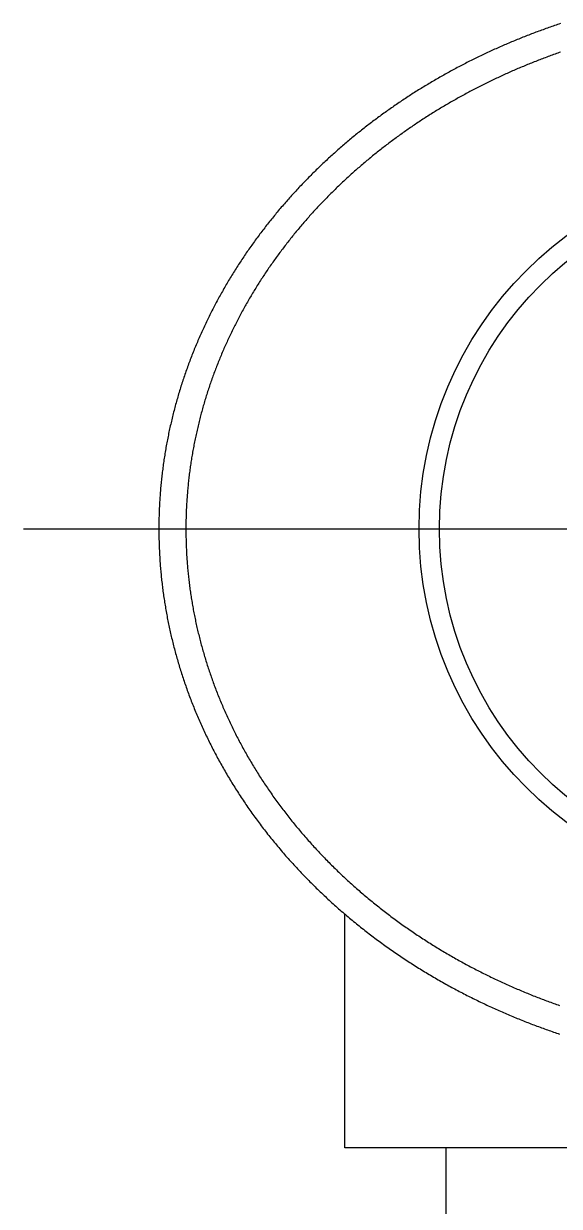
# Model space of a CAD drawing. Extents: x -10.3 to 66.3, y -16.9 to 63.8.
# Drawn here: x 43.77 to 51.69, y 43.64 to 61.12 of the extents above; entities that cross this region are included whole.
import ezdxf

# ---------------------------------------------------------------- set-up
doc = ezdxf.new("R2010")
doc.units = 0
doc.linetypes.add('CENTER', pattern=[50.8, 31.75, -6.35, 6.35, -6.35])
doc.layers.get('0').update_dxf_attribs({"linetype": 'CONTINUOUS'})
doc.layers.add('CENTER', color=1, linetype='CENTER')

msp = doc.modelspace()

# ---------------------------------------------------------------- linework, layer by layer
at = {"color": 7, "linetype": 'CONTINUOUS'}
for p, q in [((48.5174, 44.5), (48.5174, 47.9581)), ((61.5174, 44.5), (48.5174, 44.5)), ((50.0174, 0.3), (50.0174, 44.5))]:
    msp.add_line(p, q, dxfattribs=at)
at = {"color": 7}
for points in [[(51.7081, 61.1205, 0), (51.6866, 61.1133, 0), (51.6651, 61.1061, 0), (51.6436, 61.0989, 0), (51.6221, 61.0916, 0), (51.6006, 61.0842, 0), (51.5792, 61.0768, 0), (51.5577, 61.0694, 0), (51.5363, 61.0619, 0), (51.5149, 61.0543, 0), (51.4935, 61.0467, 0), (51.4721, 61.0391, 0), (51.4508, 61.0314, 0), (51.4294, 61.0236, 0), (51.4081, 61.0159, 0), (51.3868, 61.008, 0), (51.3655, 61.0001, 0), (51.3442, 60.9922, 0), (51.3229, 60.9842, 0), (51.3017, 60.9762, 0), (51.2805, 60.9681, 0), (51.2593, 60.96, 0), (51.2381, 60.9518, 0), (51.2169, 60.9436, 0), (51.1957, 60.9353, 0), (51.1746, 60.927, 0), (51.1535, 60.9186, 0), (51.1323, 60.9102, 0), (51.1113, 60.9017, 0), (51.0902, 60.8932, 0), (51.0691, 60.8846, 0), (51.0481, 60.876, 0), (51.0271, 60.8673, 0), (51.0061, 60.8586, 0), (50.9851, 60.8499, 0), (50.9641, 60.8411, 0), (50.9432, 60.8322, 0), (50.9223, 60.8233, 0), (50.9013, 60.8143, 0), (50.8805, 60.8053, 0), (50.8596, 60.7963, 0), (50.8387, 60.7872, 0), (50.8179, 60.778, 0), (50.7971, 60.7688, 0), (50.7763, 60.7596, 0), (50.7555, 60.7503, 0), (50.7348, 60.7409, 0), (50.7141, 60.7315, 0), (50.6933, 60.7221, 0), (50.6727, 60.7126, 0), (50.652, 60.7031, 0), (50.6313, 60.6935, 0), (50.6107, 60.6838, 0), (50.5901, 60.6742, 0), (50.5695, 60.6644, 0), (50.5489, 60.6546, 0), (50.5284, 60.6448, 0), (50.5079, 60.6349, 0), (50.4874, 60.625, 0), (50.4669, 60.615, 0), (50.4464, 60.605, 0), (50.426, 60.5949, 0), (50.4056, 60.5848, 0), (50.3852, 60.5746, 0), (50.3648, 60.5644, 0), (50.3445, 60.5541, 0), (50.3241, 60.5438, 0), (50.3038, 60.5334, 0), (50.2836, 60.523, 0), (50.2633, 60.5125, 0), (50.2431, 60.502, 0), (50.2228, 60.4914, 0), (50.2027, 60.4808, 0), (50.1825, 60.4702, 0), (50.1623, 60.4595, 0), (50.1422, 60.4487, 0), (50.1221, 60.4379, 0), (50.102, 60.427, 0), (50.082, 60.4161, 0), (50.062, 60.4052, 0), (50.042, 60.3941, 0), (50.022, 60.3831, 0), (50.002, 60.372, 0), (49.9821, 60.3608, 0), (49.9622, 60.3496, 0), (49.9423, 60.3384, 0), (49.9225, 60.3271, 0), (49.9026, 60.3157, 0), (49.8828, 60.3043, 0), (49.8631, 60.2929, 0), (49.8433, 60.2814, 0), (49.8236, 60.2698, 0), (49.8039, 60.2583, 0), (49.7842, 60.2466, 0), (49.7646, 60.2349, 0), (49.745, 60.2232, 0), (49.7254, 60.2114, 0), (49.7058, 60.1996, 0), (49.6863, 60.1877, 0), (49.6668, 60.1758, 0), (49.6473, 60.1638, 0), (49.6279, 60.1517, 0), (49.6084, 60.1397, 0), (49.589, 60.1276, 0), (49.5697, 60.1154, 0), (49.5503, 60.1032, 0), (49.531, 60.0909, 0), (49.5118, 60.0786, 0), (49.4925, 60.0662, 0), (49.4733, 60.0538, 0), (49.4541, 60.0413, 0), (49.435, 60.0288, 0), (49.4158, 60.0163, 0), (49.3967, 60.0037, 0), (49.3777, 59.991, 0), (49.3586, 59.9783, 0), (49.3396, 59.9656, 0), (49.3207, 59.9528, 0), (49.3017, 59.94, 0), (49.2828, 59.9271, 0), (49.2639, 59.9141, 0), (49.2451, 59.9011, 0), (49.2263, 59.8881, 0), (49.2075, 59.875, 0), (49.1887, 59.8619, 0), (49.17, 59.8487, 0), (49.1513, 59.8355, 0), (49.1327, 59.8223, 0), (49.1141, 59.8089, 0), (49.0955, 59.7956, 0), (49.0769, 59.7822, 0), (49.0584, 59.7687, 0), (49.0399, 59.7552, 0), (49.0215, 59.7417, 0), (49.003, 59.7281, 0), (48.9847, 59.7144, 0), (48.9663, 59.7007, 0), (48.948, 59.687, 0), (48.9297, 59.6732, 0), (48.9115, 59.6594, 0), (48.8933, 59.6455, 0), (48.8751, 59.6316, 0), (48.8569, 59.6176, 0), (48.8388, 59.6036, 0), (48.8208, 59.5896, 0), (48.8027, 59.5754, 0), (48.7847, 59.5613, 0), (48.7668, 59.5471, 0), (48.7488, 59.5328, 0), (48.731, 59.5185, 0), (48.7131, 59.5042, 0), (48.6953, 59.4898, 0), (48.6775, 59.4754, 0), (48.6598, 59.4609, 0), (48.6421, 59.4464, 0), (48.6244, 59.4318, 0), (48.6068, 59.4172, 0), (48.5892, 59.4025, 0), (48.5716, 59.3878, 0), (48.5541, 59.3731, 0), (48.5366, 59.3583, 0), (48.5192, 59.3434, 0), (48.5018, 59.3285, 0), (48.4845, 59.3136, 0), (48.4671, 59.2986, 0), (48.4499, 59.2836, 0), (48.4326, 59.2685, 0), (48.4154, 59.2534, 0), (48.3982, 59.2382, 0), (48.3811, 59.223, 0), (48.364, 59.2077, 0), (48.347, 59.1924, 0), (48.33, 59.1771, 0), (48.313, 59.1617, 0), (48.2961, 59.1463, 0), (48.2792, 59.1308, 0), (48.2624, 59.1153, 0), (48.2456, 59.0997, 0), (48.2288, 59.0841, 0), (48.2121, 59.0684, 0), (48.1955, 59.0527, 0), (48.1788, 59.037, 0), (48.1622, 59.0212, 0), (48.1457, 59.0053, 0), (48.1292, 58.9894, 0), (48.1127, 58.9735, 0), (48.0963, 58.9575, 0), (48.0799, 58.9415, 0), (48.0636, 58.9254, 0), (48.0473, 58.9093, 0), (48.031, 58.8932, 0), (48.0148, 58.877, 0), (47.9987, 58.8607, 0), (47.9825, 58.8445, 0), (47.9665, 58.8281, 0), (47.9504, 58.8118, 0), (47.9344, 58.7953, 0), (47.9185, 58.7789, 0), (47.9026, 58.7624, 0), (47.8867, 58.7458, 0), (47.8709, 58.7292, 0), (47.8552, 58.7126, 0), (47.8394, 58.6959, 0), (47.8238, 58.6792, 0), (47.8081, 58.6624, 0), (47.7926, 58.6456, 0), (47.777, 58.6287, 0), (47.7615, 58.6118, 0), (47.7461, 58.5949, 0), (47.7307, 58.5779, 0), (47.7153, 58.5609, 0), (47.7, 58.5438, 0), (47.6847, 58.5267, 0), (47.6695, 58.5095, 0), (47.6544, 58.4923, 0), (47.6392, 58.4751, 0), (47.6242, 58.4578, 0), (47.6091, 58.4404, 0), (47.5942, 58.4231, 0), (47.5792, 58.4056, 0), (47.5643, 58.3882, 0), (47.5495, 58.3707, 0), (47.5347, 58.3531, 0), (47.52, 58.3355, 0), (47.5053, 58.3179, 0), (47.4906, 58.3002, 0), (47.476, 58.2825, 0), (47.4615, 58.2647, 0), (47.447, 58.2469, 0), (47.4325, 58.2291, 0), (47.4181, 58.2112, 0), (47.4038, 58.1933, 0), (47.3895, 58.1753, 0), (47.3752, 58.1572, 0), (47.361, 58.1392, 0), (47.3469, 58.1211, 0), (47.3328, 58.1029, 0), (47.3187, 58.0847, 0), (47.3047, 58.0665, 0), (47.2908, 58.0482, 0), (47.2769, 58.0299, 0), (47.263, 58.0115, 0), (47.2492, 57.9931, 0), (47.2355, 57.9746, 0), (47.2218, 57.9561, 0), (47.2081, 57.9376, 0), (47.1945, 57.919, 0), (47.181, 57.9004, 0), (47.1675, 57.8818, 0), (47.1541, 57.863, 0), (47.1407, 57.8443, 0), (47.1273, 57.8255, 0), (47.1141, 57.8067, 0), (47.1008, 57.7878, 0), (47.0877, 57.7689, 0), (47.0745, 57.75, 0), (47.0615, 57.731, 0), (47.0485, 57.7119, 0), (47.0355, 57.6928, 0), (47.0226, 57.6737, 0), (47.0097, 57.6546, 0), (46.997, 57.6354, 0), (46.9842, 57.6161, 0), (46.9715, 57.5969, 0), (46.9589, 57.5775, 0), (46.9463, 57.5582, 0), (46.9338, 57.5388, 0), (46.9213, 57.5193, 0), (46.9089, 57.4999, 0), (46.8966, 57.4803, 0), (46.8843, 57.4608, 0), (46.8721, 57.4412, 0), (46.8599, 57.4215, 0), (46.8478, 57.4019, 0), (46.8357, 57.3821, 0), (46.8237, 57.3624, 0), (46.8117, 57.3426, 0), (46.7998, 57.3228, 0), (46.788, 57.3029, 0), (46.7762, 57.283, 0), (46.7645, 57.263, 0), (46.7528, 57.243, 0), (46.7412, 57.223, 0), (46.7297, 57.2029, 0), (46.7182, 57.1828, 0), (46.7068, 57.1627, 0), (46.6954, 57.1425, 0), (46.6841, 57.1223, 0), (46.6729, 57.102, 0), (46.6617, 57.0817, 0), (46.6505, 57.0614, 0), (46.6395, 57.041, 0), (46.6285, 57.0206, 0), (46.6175, 57.0001, 0), (46.6067, 56.9796, 0), (46.5958, 56.9591, 0), (46.5851, 56.9386, 0), (46.5744, 56.918, 0), (46.5637, 56.8973, 0), (46.5532, 56.8767, 0), (46.5427, 56.856, 0), (46.5322, 56.8352, 0), (46.5218, 56.8145, 0), (46.5115, 56.7937, 0), (46.5013, 56.7728, 0), (46.4911, 56.7519, 0), (46.481, 56.731, 0), (46.4709, 56.7101, 0), (46.4609, 56.6891, 0), (46.451, 56.6681, 0), (46.4411, 56.6471, 0), (46.4313, 56.626, 0), (46.4216, 56.6049, 0), (46.4119, 56.5838, 0), (46.4023, 56.5626, 0), (46.3928, 56.5414, 0), (46.3833, 56.5202, 0), (46.3739, 56.4989, 0), (46.3645, 56.4776, 0), (46.3553, 56.4563, 0), (46.3461, 56.4349, 0), (46.3369, 56.4135, 0), (46.3278, 56.3921, 0), (46.3188, 56.3707, 0), (46.3099, 56.3492, 0), (46.301, 56.3277, 0), (46.2922, 56.3062, 0), (46.2835, 56.2846, 0), (46.2748, 56.263, 0), (46.2662, 56.2414, 0), (46.2577, 56.2198, 0), (46.2492, 56.1981, 0), (46.2408, 56.1764, 0), (46.2325, 56.1547, 0), (46.2243, 56.1329, 0), (46.2161, 56.1111, 0), (46.2079, 56.0893, 0), (46.1999, 56.0675, 0), (46.1919, 56.0456, 0), (46.184, 56.0237, 0), (46.1762, 56.0018, 0), (46.1684, 55.9799, 0), (46.1607, 55.9579, 0), (46.1531, 55.9359, 0), (46.1455, 55.9139, 0), (46.1381, 55.8919, 0), (46.1307, 55.8698, 0), (46.1233, 55.8477, 0), (46.116, 55.8256, 0), (46.1088, 55.8035, 0), (46.1017, 55.7813, 0), (46.0947, 55.7591, 0), (46.0877, 55.7369, 0), (46.0808, 55.7147, 0), (46.074, 55.6925, 0), (46.0672, 55.6702, 0), (46.0605, 55.6479, 0), (46.0539, 55.6256, 0), (46.0474, 55.6033, 0), (46.0409, 55.5809, 0), (46.0345, 55.5585, 0), (46.0282, 55.5361, 0), (46.0219, 55.5137, 0), (46.0158, 55.4913, 0), (46.0097, 55.4688, 0), (46.0036, 55.4464, 0), (45.9977, 55.4239, 0), (45.9918, 55.4014, 0), (45.986, 55.3788, 0), (45.9803, 55.3563, 0), (45.9746, 55.3337, 0), (45.969, 55.3111, 0), (45.9635, 55.2885, 0), (45.9581, 55.2659, 0), (45.9528, 55.2433, 0), (45.9475, 55.2207, 0), (45.9423, 55.198, 0), (45.9371, 55.1753, 0), (45.9321, 55.1526, 0), (45.9271, 55.1299, 0), (45.9222, 55.1072, 0), (45.9174, 55.0844, 0), (45.9126, 55.0617, 0), (45.9079, 55.0389, 0), (45.9033, 55.0161, 0), (45.8988, 54.9933, 0), (45.8943, 54.9705, 0), (45.89, 54.9477, 0), (45.8857, 54.9248, 0), (45.8814, 54.902, 0), (45.8773, 54.8791, 0), (45.8732, 54.8562, 0), (45.8692, 54.8333, 0), (45.8653, 54.8104, 0), (45.8614, 54.7875, 0), (45.8577, 54.7646, 0), (45.854, 54.7417, 0), (45.8504, 54.7187, 0), (45.8468, 54.6958, 0), (45.8434, 54.6728, 0), (45.84, 54.6498, 0), (45.8367, 54.6268, 0), (45.8334, 54.6038, 0), (45.8303, 54.5808, 0), (45.8272, 54.5578, 0), (45.8242, 54.5348, 0), (45.8212, 54.5117, 0), (45.8184, 54.4887, 0), (45.8156, 54.4657, 0), (45.8129, 54.4426, 0), (45.8103, 54.4195, 0), (45.8078, 54.3965, 0), (45.8053, 54.3734, 0), (45.8029, 54.3503, 0), (45.8006, 54.3272, 0), (45.7984, 54.3041, 0), (45.7962, 54.281, 0), (45.7941, 54.2579, 0), (45.7921, 54.2348, 0), (45.7902, 54.2117, 0), (45.7884, 54.1886, 0), (45.7866, 54.1654, 0), (45.7849, 54.1423, 0), (45.7833, 54.1192, 0), (45.7818, 54.096, 0), (45.7803, 54.0729, 0), (45.779, 54.0497, 0), (45.7777, 54.0266, 0), (45.7764, 54.0034, 0), (45.7753, 53.9803, 0), (45.7742, 53.9571, 0), (45.7732, 53.934, 0), (45.7723, 53.9108, 0), (45.7715, 53.8876, 0), (45.7707, 53.8645, 0), (45.77, 53.8413, 0), (45.7694, 53.8181, 0), (45.7689, 53.795, 0), (45.7685, 53.7718, 0), (45.7681, 53.7486, 0), (45.7678, 53.7254, 0), (45.7676, 53.7023, 0), (45.7675, 53.6791, 0), (45.7674, 53.6559, 0), (45.7674, 53.6327, 0), (45.7675, 53.6096, 0), (45.7677, 53.5864, 0), (45.7679, 53.5632, 0), (45.7683, 53.54, 0), (45.7687, 53.5168, 0), (45.7692, 53.4936, 0), (45.7697, 53.4705, 0), (45.7704, 53.4473, 0), (45.7711, 53.4241, 0), (45.7719, 53.4009, 0), (45.7728, 53.3777, 0), (45.7737, 53.3546, 0), (45.7747, 53.3314, 0), (45.7758, 53.3082, 0), (45.777, 53.285, 0), (45.7783, 53.2618, 0), (45.7796, 53.2387, 0), (45.7811, 53.2155, 0), (45.7825, 53.1923, 0), (45.7841, 53.1692, 0), (45.7858, 53.146, 0), (45.7875, 53.1228, 0), (45.7893, 53.0997, 0), (45.7912, 53.0765, 0), (45.7932, 53.0534, 0), (45.7952, 53.0302, 0), (45.7973, 53.0071, 0), (45.7995, 52.9839, 0), (45.8018, 52.9608, 0), (45.8041, 52.9376, 0), (45.8066, 52.9145, 0), (45.8091, 52.8913, 0), (45.8117, 52.8682, 0), (45.8143, 52.8451, 0), (45.8171, 52.822, 0), (45.8199, 52.7988, 0), (45.8228, 52.7757, 0), (45.8258, 52.7526, 0), (45.8288, 52.7295, 0), (45.832, 52.7064, 0), (45.8352, 52.6833, 0), (45.8385, 52.6602, 0), (45.8418, 52.6371, 0), (45.8453, 52.614, 0), (45.8488, 52.5909, 0), (45.8524, 52.5679, 0), (45.8561, 52.5448, 0), (45.8599, 52.5217, 0), (45.8637, 52.4986, 0), (45.8676, 52.4756, 0), (45.8716, 52.4525, 0), (45.8757, 52.4295, 0), (45.8798, 52.4064, 0), (45.8841, 52.3834, 0), (45.8884, 52.3604, 0), (45.8928, 52.3373, 0), (45.8972, 52.3143, 0), (45.9018, 52.2913, 0), (45.9064, 52.2683, 0), (45.9111, 52.2453, 0), (45.9159, 52.2223, 0), (45.9207, 52.1993, 0), (45.9257, 52.1763, 0), (45.9307, 52.1534, 0), (45.9358, 52.1304, 0), (45.941, 52.1074, 0), (45.9462, 52.0845, 0), (45.9516, 52.0615, 0), (45.957, 52.0386, 0), (45.9625, 52.0157, 0), (45.968, 51.9928, 0), (45.9737, 51.9698, 0), (45.9794, 51.9469, 0), (45.9852, 51.924, 0), (45.9911, 51.9011, 0), (45.9971, 51.8783, 0), (46.0031, 51.8554, 0), (46.0093, 51.8325, 0), (46.0155, 51.8097, 0), (46.0218, 51.7868, 0), (46.0281, 51.764, 0), (46.0346, 51.7412, 0), (46.0411, 51.7184, 0), (46.0477, 51.6956, 0), (46.0544, 51.6728, 0), (46.0611, 51.65, 0), (46.068, 51.6272, 0), (46.0749, 51.6044, 0), (46.0819, 51.5817, 0), (46.089, 51.5589, 0), (46.0961, 51.5362, 0), (46.1034, 51.5135, 0), (46.1107, 51.4908, 0), (46.1181, 51.4681, 0), (46.1256, 51.4454, 0), (46.1331, 51.4227, 0), (46.1408, 51.4, 0), (46.1485, 51.3774, 0), (46.1563, 51.3547, 0), (46.1642, 51.3321, 0), (46.1721, 51.3095, 0), (46.1802, 51.2869, 0), (46.1883, 51.2643, 0), (46.1965, 51.2417, 0), (46.2048, 51.2191, 0), (46.2131, 51.1966, 0), (46.2216, 51.174, 0), (46.2301, 51.1515, 0), (46.2387, 51.129, 0), (46.2474, 51.1065, 0), (46.2561, 51.084, 0), (46.265, 51.0615, 0), (46.2739, 51.0391, 0), (46.2829, 51.0166, 0), (46.292, 50.9942, 0), (46.3012, 50.9718, 0), (46.3104, 50.9494, 0), (46.3197, 50.927, 0), (46.3291, 50.9046, 0), (46.3386, 50.8822, 0), (46.3482, 50.8599, 0), (46.3578, 50.8376, 0), (46.3676, 50.8153, 0), (46.3774, 50.793, 0), (46.3873, 50.7707, 0), (46.3972, 50.7485, 0), (46.4073, 50.7262, 0), (46.4174, 50.704, 0), (46.4276, 50.6818, 0), (46.4379, 50.6596, 0), (46.4483, 50.6374, 0), (46.4588, 50.6153, 0), (46.4693, 50.5932, 0), (46.4799, 50.571, 0), (46.4906, 50.5489, 0), (46.5014, 50.5269, 0), (46.5123, 50.5048, 0), (46.5232, 50.4828, 0), (46.5342, 50.4607, 0), (46.5453, 50.4387, 0), (46.5565, 50.4167, 0), (46.5678, 50.3948, 0), (46.5791, 50.3728, 0), (46.5906, 50.3509, 0), (46.6021, 50.329, 0), (46.6137, 50.3071, 0), (46.6253, 50.2853, 0), (46.6371, 50.2634, 0), (46.6489, 50.2416, 0), (46.6609, 50.2198, 0), (46.6728, 50.198, 0), (46.6849, 50.1763, 0), (46.6971, 50.1545, 0), (46.7093, 50.1328, 0), (46.7217, 50.1111, 0), (46.7341, 50.0894, 0), (46.7466, 50.0678, 0), (46.7591, 50.0462, 0), (46.7718, 50.0246, 0), (46.7845, 50.003, 0), (46.7973, 49.9814, 0), (46.8103, 49.9599, 0), (46.8232, 49.9383, 0), (46.8363, 49.9168, 0), (46.8495, 49.8954, 0), (46.8627, 49.8739, 0), (46.876, 49.8525, 0), (46.8894, 49.8311, 0), (46.9029, 49.8097, 0), (46.9165, 49.7884, 0), (46.9301, 49.767, 0), (46.9438, 49.7457, 0), (46.9576, 49.7245, 0), (46.9715, 49.7032, 0), (46.9855, 49.682, 0), (46.9996, 49.6608, 0), (47.0137, 49.6396, 0), (47.0279, 49.6185, 0), (47.0422, 49.5974, 0), (47.0566, 49.5763, 0), (47.071, 49.5553, 0), (47.0856, 49.5343, 0), (47.1002, 49.5133, 0), (47.1149, 49.4923, 0), (47.1296, 49.4714, 0), (47.1445, 49.4505, 0), (47.1594, 49.4296, 0), (47.1744, 49.4088, 0), (47.1895, 49.388, 0), (47.2047, 49.3672, 0), (47.2199, 49.3465, 0), (47.2352, 49.3258, 0), (47.2506, 49.3051, 0), (47.2661, 49.2845, 0), (47.2817, 49.2639, 0), (47.2973, 49.2433, 0), (47.313, 49.2228, 0), (47.3288, 49.2023, 0), (47.3447, 49.1818, 0), (47.3606, 49.1614, 0), (47.3766, 49.141, 0), (47.3927, 49.1207, 0), (47.4089, 49.1004, 0), (47.4252, 49.0801, 0), (47.4415, 49.0599, 0), (47.4579, 49.0397, 0), (47.4744, 49.0195, 0), (47.4909, 48.9994, 0), (47.5076, 48.9794, 0), (47.5243, 48.9593, 0), (47.5411, 48.9393, 0), (47.5579, 48.9194, 0), (47.5749, 48.8995, 0), (47.5919, 48.8796, 0), (47.6089, 48.8598, 0), (47.6261, 48.84, 0), (47.6433, 48.8202, 0), (47.6606, 48.8006, 0), (47.678, 48.7809, 0), (47.6955, 48.7613, 0), (47.713, 48.7418, 0), (47.7306, 48.7222, 0), (47.7482, 48.7028, 0), (47.7659, 48.6834, 0), (47.7837, 48.664, 0), (47.8016, 48.6447, 0), (47.8195, 48.6254, 0), (47.8375, 48.6062, 0), (47.8556, 48.5871, 0), (47.8737, 48.5679, 0), (47.8919, 48.5489, 0), (47.9102, 48.5299, 0), (47.9285, 48.5109, 0), (47.9469, 48.492, 0), (47.9654, 48.4731, 0), (47.9839, 48.4543, 0), (48.0025, 48.4356, 0), (48.0212, 48.4168, 0), (48.0399, 48.3982, 0), (48.0587, 48.3796, 0), (48.0775, 48.3611, 0), (48.0964, 48.3426, 0), (48.1154, 48.3241, 0), (48.1344, 48.3057, 0), (48.1535, 48.2874, 0), (48.1726, 48.2691, 0), (48.1918, 48.2509, 0), (48.2111, 48.2328, 0), (48.2304, 48.2147, 0), (48.2498, 48.1966, 0), (48.2692, 48.1786, 0), (48.2887, 48.1607, 0), (48.3082, 48.1428, 0), (48.3278, 48.125, 0), (48.3475, 48.1073, 0), (48.3672, 48.0896, 0), (48.387, 48.0719, 0), (48.4068, 48.0543, 0), (48.4267, 48.0368, 0), (48.4466, 48.0194, 0), (48.4666, 48.002, 0), (48.4866, 47.9846, 0), (48.5067, 47.9673, 0), (48.5268, 47.9501, 0), (48.547, 47.933, 0), (48.5673, 47.9159, 0), (48.5876, 47.8989, 0), (48.6079, 47.8819, 0), (48.6283, 47.865, 0), (48.6487, 47.8482, 0), (48.6692, 47.8314, 0), (48.6897, 47.8147, 0), (48.7103, 47.798, 0), (48.731, 47.7815, 0), (48.7516, 47.7649, 0), (48.7723, 47.7485, 0), (48.7931, 47.7321, 0), (48.8139, 47.7158, 0), (48.8348, 47.6995, 0), (48.8557, 47.6834, 0), (48.8766, 47.6672, 0), (48.8976, 47.6512, 0), (48.9186, 47.6352, 0), (48.9397, 47.6193, 0), (48.9608, 47.6034, 0), (48.9819, 47.5877, 0), (49.0031, 47.5719, 0), (49.0243, 47.5563, 0), (49.0455, 47.5407, 0), (49.0668, 47.5252, 0), (49.0882, 47.5098, 0), (49.1095, 47.4944, 0), (49.1309, 47.4791, 0), (49.1524, 47.4638, 0), (49.1739, 47.4486, 0), (49.1954, 47.4335, 0), (49.2169, 47.4185, 0), (49.2385, 47.4035, 0), (49.2601, 47.3886, 0), (49.2817, 47.3738, 0), (49.3034, 47.359, 0), (49.3251, 47.3443, 0), (49.3468, 47.3297, 0), (49.3686, 47.3151, 0), (49.3904, 47.3006, 0), (49.4122, 47.2862, 0), (49.4341, 47.2719, 0), (49.4559, 47.2576, 0), (49.4778, 47.2434, 0), (49.4998, 47.2292, 0), (49.5217, 47.2152, 0), (49.5437, 47.2012, 0), (49.5657, 47.1872, 0), (49.5877, 47.1734, 0), (49.6098, 47.1596, 0), (49.6319, 47.1458, 0), (49.654, 47.1322, 0), (49.6761, 47.1186, 0), (49.6982, 47.1051, 0), (49.7204, 47.0917, 0), (49.7426, 47.0783, 0), (49.7648, 47.065, 0), (49.787, 47.0518, 0), (49.8093, 47.0386, 0), (49.8315, 47.0255, 0), (49.8538, 47.0125, 0), (49.8761, 46.9996, 0), (49.8984, 46.9867, 0), (49.9208, 46.9739, 0), (49.9431, 46.9612, 0), (49.9655, 46.9485, 0), (49.9879, 46.9359, 0), (50.0102, 46.9234, 0), (50.0327, 46.911, 0), (50.0551, 46.8986, 0), (50.0775, 46.8863, 0), (50.0999, 46.8741, 0), (50.1224, 46.862, 0), (50.1448, 46.8499, 0), (50.1673, 46.8379, 0), (50.1898, 46.826, 0), (50.2123, 46.8141, 0), (50.2348, 46.8023, 0), (50.2573, 46.7906, 0), (50.2798, 46.779, 0), (50.3023, 46.7674, 0), (50.3248, 46.7559, 0), (50.3473, 46.7445, 0), (50.3699, 46.7331, 0), (50.3924, 46.7218, 0), (50.415, 46.7106, 0), (50.4375, 46.6994, 0), (50.4601, 46.6884, 0), (50.4826, 46.6774, 0), (50.5052, 46.6664, 0), (50.5277, 46.6556, 0), (50.5503, 46.6448, 0), (50.5729, 46.634, 0), (50.5954, 46.6234, 0), (50.618, 46.6128, 0), (50.6406, 46.6023, 0), (50.6632, 46.5918, 0), (50.6857, 46.5814, 0), (50.7083, 46.5711, 0), (50.7309, 46.5609, 0), (50.7535, 46.5507, 0), (50.776, 46.5406, 0), (50.7986, 46.5306, 0), (50.8212, 46.5206, 0), (50.8437, 46.5107, 0), (50.8663, 46.5009, 0), (50.8888, 46.4911, 0), (50.9114, 46.4814, 0), (50.9339, 46.4718, 0), (50.9565, 46.4622, 0), (50.979, 46.4527, 0), (51.0016, 46.4433, 0), (51.0241, 46.4339, 0), (51.0466, 46.4246, 0), (51.0691, 46.4154, 0), (51.0916, 46.4063, 0), (51.1142, 46.3972, 0), (51.1366, 46.3881, 0), (51.1591, 46.3792, 0), (51.1816, 46.3703, 0), (51.2041, 46.3615, 0), (51.2265, 46.3527, 0), (51.249, 46.344, 0), (51.2714, 46.3354, 0), (51.2939, 46.3268, 0), (51.3163, 46.3183, 0), (51.3387, 46.3099, 0), (51.3611, 46.3015, 0), (51.3835, 46.2932, 0), (51.4058, 46.285, 0), (51.4282, 46.2768, 0), (51.4505, 46.2687, 0), (51.4729, 46.2606, 0), (51.4952, 46.2527, 0), (51.5175, 46.2448, 0), (51.5398, 46.2369, 0), (51.5621, 46.2291, 0), (51.5843, 46.2214, 0), (51.6066, 46.2137, 0), (51.6288, 46.2062, 0), (51.651, 46.1986, 0), (51.6732, 46.1912, 0), (51.6954, 46.1838, 0)], [(51.7101, 60.6988, 0), (51.6895, 60.6917, 0), (51.6689, 60.6845, 0), (51.6483, 60.6772, 0), (51.6278, 60.6699, 0), (51.6072, 60.6626, 0), (51.5867, 60.6552, 0), (51.5662, 60.6478, 0), (51.5457, 60.6403, 0), (51.5253, 60.6328, 0), (51.5048, 60.6252, 0), (51.4844, 60.6176, 0), (51.464, 60.6099, 0), (51.4436, 60.6022, 0), (51.4232, 60.5944, 0), (51.4028, 60.5866, 0), (51.3825, 60.5788, 0), (51.3621, 60.5709, 0), (51.3418, 60.5629, 0), (51.3215, 60.5549, 0), (51.3012, 60.5469, 0), (51.281, 60.5388, 0), (51.2607, 60.5307, 0), (51.2405, 60.5225, 0), (51.2203, 60.5143, 0), (51.2001, 60.506, 0), (51.1799, 60.4977, 0), (51.1598, 60.4893, 0), (51.1396, 60.4809, 0), (51.1195, 60.4725, 0), (51.0994, 60.464, 0), (51.0793, 60.4554, 0), (51.0593, 60.4468, 0), (51.0392, 60.4382, 0), (51.0192, 60.4295, 0), (50.9992, 60.4208, 0), (50.9792, 60.412, 0), (50.9593, 60.4032, 0), (50.9393, 60.3943, 0), (50.9194, 60.3854, 0), (50.8995, 60.3764, 0), (50.8796, 60.3674, 0), (50.8597, 60.3583, 0), (50.8399, 60.3492, 0), (50.82, 60.3401, 0), (50.8002, 60.3309, 0), (50.7804, 60.3216, 0), (50.7607, 60.3123, 0), (50.7409, 60.303, 0), (50.7212, 60.2936, 0), (50.7015, 60.2842, 0), (50.6818, 60.2747, 0), (50.6622, 60.2652, 0), (50.6425, 60.2556, 0), (50.6229, 60.246, 0), (50.6033, 60.2364, 0), (50.5837, 60.2266, 0), (50.5642, 60.2169, 0), (50.5447, 60.2071, 0), (50.5251, 60.1972, 0), (50.5057, 60.1873, 0), (50.4862, 60.1774, 0), (50.4667, 60.1674, 0), (50.4473, 60.1574, 0), (50.4279, 60.1473, 0), (50.4086, 60.1372, 0), (50.3892, 60.127, 0), (50.3699, 60.1168, 0), (50.3506, 60.1065, 0), (50.3313, 60.0962, 0), (50.312, 60.0858, 0), (50.2928, 60.0754, 0), (50.2736, 60.065, 0), (50.2544, 60.0545, 0), (50.2352, 60.0439, 0), (50.2161, 60.0333, 0), (50.197, 60.0227, 0), (50.1779, 60.012, 0), (50.1588, 60.0013, 0), (50.1398, 59.9905, 0), (50.1208, 59.9797, 0), (50.1018, 59.9688, 0), (50.0828, 59.9579, 0), (50.0639, 59.9469, 0), (50.0449, 59.9359, 0), (50.026, 59.9249, 0), (50.0072, 59.9138, 0), (49.9884, 59.9026, 0), (49.9695, 59.8914, 0), (49.9508, 59.8802, 0), (49.932, 59.8689, 0), (49.9133, 59.8576, 0), (49.8946, 59.8462, 0), (49.8759, 59.8348, 0), (49.8573, 59.8233, 0), (49.8386, 59.8118, 0), (49.8201, 59.8002, 0), (49.8015, 59.7886, 0), (49.783, 59.777, 0), (49.7645, 59.7653, 0), (49.746, 59.7535, 0), (49.7275, 59.7418, 0), (49.7091, 59.7299, 0), (49.6907, 59.7181, 0), (49.6724, 59.7061, 0), (49.654, 59.6942, 0), (49.6357, 59.6822, 0), (49.6175, 59.6701, 0), (49.5992, 59.658, 0), (49.581, 59.6458, 0), (49.5629, 59.6337, 0), (49.5447, 59.6214, 0), (49.5266, 59.6091, 0), (49.5085, 59.5968, 0), (49.4904, 59.5844, 0), (49.4724, 59.572, 0), (49.4544, 59.5596, 0), (49.4365, 59.5471, 0), (49.4185, 59.5345, 0), (49.4006, 59.5219, 0), (49.3828, 59.5093, 0), (49.3649, 59.4966, 0), (49.3471, 59.4839, 0), (49.3294, 59.4711, 0), (49.3116, 59.4583, 0), (49.2939, 59.4454, 0), (49.2763, 59.4325, 0), (49.2586, 59.4196, 0), (49.241, 59.4066, 0), (49.2234, 59.3935, 0), (49.2059, 59.3804, 0), (49.1884, 59.3673, 0), (49.1709, 59.3542, 0), (49.1535, 59.3409, 0), (49.1361, 59.3277, 0), (49.1187, 59.3144, 0), (49.1014, 59.301, 0), (49.0841, 59.2876, 0), (49.0669, 59.2742, 0), (49.0496, 59.2607, 0), (49.0324, 59.2472, 0), (49.0153, 59.2336, 0), (48.9982, 59.22, 0), (48.9811, 59.2064, 0), (48.964, 59.1927, 0), (48.947, 59.179, 0), (48.93, 59.1652, 0), (48.9131, 59.1514, 0), (48.8962, 59.1375, 0), (48.8793, 59.1236, 0), (48.8625, 59.1096, 0), (48.8457, 59.0956, 0), (48.829, 59.0816, 0), (48.8122, 59.0675, 0), (48.7956, 59.0534, 0), (48.7789, 59.0392, 0), (48.7623, 59.025, 0), (48.7458, 59.0107, 0), (48.7292, 58.9964, 0), (48.7127, 58.9821, 0), (48.6963, 58.9677, 0), (48.6799, 58.9533, 0), (48.6635, 58.9388, 0), (48.6472, 58.9243, 0), (48.6309, 58.9098, 0), (48.6146, 58.8952, 0), (48.5984, 58.8805, 0), (48.5822, 58.8658, 0), (48.5661, 58.8511, 0), (48.55, 58.8364, 0), (48.5339, 58.8215, 0), (48.5179, 58.8067, 0), (48.5019, 58.7918, 0), (48.486, 58.7769, 0), (48.4701, 58.7619, 0), (48.4543, 58.7469, 0), (48.4384, 58.7318, 0), (48.4227, 58.7167, 0), (48.4069, 58.7016, 0), (48.3912, 58.6864, 0), (48.3756, 58.6712, 0), (48.36, 58.6559, 0), (48.3444, 58.6406, 0), (48.3289, 58.6253, 0), (48.3134, 58.6099, 0), (48.298, 58.5944, 0), (48.2826, 58.579, 0), (48.2672, 58.5634, 0), (48.2519, 58.5479, 0), (48.2366, 58.5323, 0), (48.2214, 58.5167, 0), (48.2062, 58.501, 0), (48.1911, 58.4853, 0), (48.176, 58.4695, 0), (48.1609, 58.4537, 0), (48.1459, 58.4379, 0), (48.1309, 58.422, 0), (48.116, 58.406, 0), (48.1011, 58.3901, 0), (48.0863, 58.3741, 0), (48.0715, 58.358, 0), (48.0567, 58.3419, 0), (48.042, 58.3258, 0), (48.0274, 58.3096, 0), (48.0128, 58.2934, 0), (47.9982, 58.2772, 0), (47.9837, 58.2609, 0), (47.9692, 58.2446, 0), (47.9548, 58.2282, 0), (47.9404, 58.2118, 0), (47.926, 58.1953, 0), (47.9117, 58.1789, 0), (47.8975, 58.1623, 0), (47.8833, 58.1458, 0), (47.8691, 58.1291, 0), (47.855, 58.1125, 0), (47.8409, 58.0958, 0), (47.8269, 58.0791, 0), (47.813, 58.0623, 0), (47.799, 58.0455, 0), (47.7852, 58.0286, 0), (47.7713, 58.0118, 0), (47.7575, 57.9948, 0), (47.7438, 57.9779, 0), (47.7301, 57.9608, 0), (47.7165, 57.9438, 0), (47.7029, 57.9267, 0), (47.6893, 57.9096, 0), (47.6758, 57.8924, 0), (47.6624, 57.8752, 0), (47.649, 57.8579, 0), (47.6356, 57.8407, 0), (47.6223, 57.8233, 0), (47.6091, 57.806, 0), (47.5959, 57.7886, 0), (47.5827, 57.7711, 0), (47.5696, 57.7536, 0), (47.5565, 57.7361, 0), (47.5435, 57.7185, 0), (47.5306, 57.7009, 0), (47.5177, 57.6833, 0), (47.5048, 57.6656, 0), (47.492, 57.6479, 0), (47.4792, 57.6301, 0), (47.4665, 57.6123, 0), (47.4539, 57.5945, 0), (47.4413, 57.5766, 0), (47.4287, 57.5587, 0), (47.4162, 57.5408, 0), (47.4038, 57.5228, 0), (47.3914, 57.5047, 0), (47.379, 57.4867, 0), (47.3667, 57.4686, 0), (47.3545, 57.4504, 0), (47.3423, 57.4323, 0), (47.3301, 57.414, 0), (47.318, 57.3958, 0), (47.306, 57.3775, 0), (47.294, 57.3592, 0), (47.2821, 57.3408, 0), (47.2702, 57.3224, 0), (47.2584, 57.304, 0), (47.2466, 57.2855, 0), (47.2349, 57.267, 0), (47.2233, 57.2484, 0), (47.2117, 57.2299, 0), (47.2001, 57.2112, 0), (47.1886, 57.1926, 0), (47.1772, 57.1739, 0), (47.1658, 57.1552, 0), (47.1545, 57.1364, 0), (47.1432, 57.1176, 0), (47.132, 57.0987, 0), (47.1208, 57.0799, 0), (47.1097, 57.061, 0), (47.0987, 57.042, 0), (47.0877, 57.023, 0), (47.0767, 57.004, 0), (47.0659, 56.985, 0), (47.055, 56.9659, 0), (47.0443, 56.9468, 0), (47.0335, 56.9276, 0), (47.0229, 56.9084, 0), (47.0123, 56.8892, 0), (47.0018, 56.8699, 0), (46.9913, 56.8506, 0), (46.9809, 56.8313, 0), (46.9705, 56.8119, 0), (46.9602, 56.7925, 0), (46.9499, 56.7731, 0), (46.9398, 56.7536, 0), (46.9296, 56.7341, 0), (46.9196, 56.7146, 0), (46.9096, 56.695, 0), (46.8996, 56.6754, 0), (46.8897, 56.6558, 0), (46.8799, 56.6362, 0), (46.8701, 56.6165, 0), (46.8604, 56.5967, 0), (46.8508, 56.577, 0), (46.8412, 56.5572, 0), (46.8317, 56.5374, 0), (46.8222, 56.5176, 0), (46.8128, 56.4977, 0), (46.8035, 56.4778, 0), (46.7942, 56.4578, 0), (46.785, 56.4379, 0), (46.7759, 56.4179, 0), (46.7668, 56.3979, 0), (46.7578, 56.3778, 0), (46.7488, 56.3577, 0), (46.7399, 56.3376, 0), (46.7311, 56.3175, 0), (46.7223, 56.2973, 0), (46.7136, 56.2771, 0), (46.705, 56.2569, 0), (46.6964, 56.2367, 0), (46.6879, 56.2164, 0), (46.6794, 56.1961, 0), (46.671, 56.1757, 0), (46.6627, 56.1554, 0), (46.6544, 56.135, 0), (46.6463, 56.1146, 0), (46.6381, 56.0942, 0), (46.6301, 56.0737, 0), (46.6221, 56.0532, 0), (46.6141, 56.0327, 0), (46.6063, 56.0122, 0), (46.5985, 55.9916, 0), (46.5907, 55.9711, 0), (46.5831, 55.9505, 0), (46.5755, 55.9298, 0), (46.5679, 55.9092, 0), (46.5605, 55.8885, 0), (46.5531, 55.8678, 0), (46.5457, 55.8471, 0), (46.5385, 55.8263, 0), (46.5313, 55.8056, 0), (46.5241, 55.7848, 0), (46.5171, 55.7639, 0), (46.5101, 55.7431, 0), (46.5031, 55.7223, 0), (46.4963, 55.7014, 0), (46.4895, 55.6805, 0), (46.4827, 55.6596, 0), (46.4761, 55.6386, 0), (46.4695, 55.6177, 0), (46.463, 55.5967, 0), (46.4565, 55.5757, 0), (46.4501, 55.5546, 0), (46.4438, 55.5336, 0), (46.4376, 55.5125, 0), (46.4314, 55.4915, 0), (46.4253, 55.4704, 0), (46.4193, 55.4492, 0), (46.4133, 55.4281, 0), (46.4074, 55.407, 0), (46.4016, 55.3858, 0), (46.3958, 55.3646, 0), (46.3901, 55.3434, 0), (46.3845, 55.3222, 0), (46.379, 55.3009, 0), (46.3735, 55.2797, 0), (46.3681, 55.2584, 0), (46.3628, 55.2371, 0), (46.3575, 55.2158, 0), (46.3523, 55.1945, 0), (46.3472, 55.1731, 0), (46.3421, 55.1518, 0), (46.3372, 55.1304, 0), (46.3323, 55.1091, 0), (46.3274, 55.0877, 0), (46.3226, 55.0663, 0), (46.3179, 55.0448, 0), (46.3133, 55.0234, 0), (46.3088, 55.0019, 0), (46.3043, 54.9805, 0), (46.2999, 54.959, 0), (46.2955, 54.9375, 0), (46.2913, 54.916, 0), (46.2871, 54.8945, 0), (46.2829, 54.873, 0), (46.2789, 54.8514, 0), (46.2749, 54.8299, 0), (46.271, 54.8083, 0), (46.2671, 54.7868, 0), (46.2634, 54.7652, 0), (46.2597, 54.7436, 0), (46.256, 54.722, 0), (46.2525, 54.7004, 0), (46.249, 54.6787, 0), (46.2456, 54.6571, 0), (46.2422, 54.6355, 0), (46.239, 54.6138, 0), (46.2358, 54.5922, 0), (46.2327, 54.5705, 0), (46.2296, 54.5488, 0), (46.2266, 54.5271, 0), (46.2237, 54.5054, 0), (46.2209, 54.4837, 0), (46.2181, 54.462, 0), (46.2155, 54.4403, 0), (46.2128, 54.4186, 0), (46.2103, 54.3969, 0), (46.2078, 54.3751, 0), (46.2054, 54.3534, 0), (46.2031, 54.3316, 0), (46.2009, 54.3099, 0), (46.1987, 54.2881, 0), (46.1966, 54.2663, 0), (46.1946, 54.2446, 0), (46.1926, 54.2228, 0), (46.1907, 54.201, 0), (46.1889, 54.1792, 0), (46.1872, 54.1574, 0), (46.1855, 54.1356, 0), (46.1839, 54.1139, 0), (46.1824, 54.0921, 0), (46.181, 54.0703, 0), (46.1796, 54.0484, 0), (46.1783, 54.0266, 0), (46.1771, 54.0048, 0), (46.1759, 53.983, 0), (46.1748, 53.9612, 0), (46.1738, 53.9394, 0), (46.1729, 53.9176, 0), (46.172, 53.8957, 0), (46.1712, 53.8739, 0), (46.1705, 53.8521, 0), (46.1699, 53.8303, 0), (46.1693, 53.8084, 0), (46.1688, 53.7866, 0), (46.1684, 53.7648, 0), (46.1681, 53.7429, 0), (46.1678, 53.7211, 0), (46.1676, 53.6992, 0), (46.1675, 53.6774, 0), (46.1674, 53.6556, 0), (46.1674, 53.6337, 0), (46.1675, 53.6119, 0), (46.1677, 53.59, 0), (46.1679, 53.5682, 0), (46.1682, 53.5464, 0), (46.1686, 53.5245, 0), (46.1691, 53.5027, 0), (46.1696, 53.4808, 0), (46.1702, 53.459, 0), (46.1709, 53.4372, 0), (46.1716, 53.4153, 0), (46.1724, 53.3935, 0), (46.1733, 53.3716, 0), (46.1743, 53.3498, 0), (46.1754, 53.328, 0), (46.1765, 53.3061, 0), (46.1777, 53.2843, 0), (46.1789, 53.2624, 0), (46.1803, 53.2406, 0), (46.1817, 53.2188, 0), (46.1832, 53.1969, 0), (46.1847, 53.1751, 0), (46.1863, 53.1533, 0), (46.188, 53.1315, 0), (46.1898, 53.1096, 0), (46.1917, 53.0878, 0), (46.1936, 53.066, 0), (46.1956, 53.0442, 0), (46.1977, 53.0224, 0), (46.1998, 53.0006, 0), (46.202, 52.9787, 0), (46.2043, 52.9569, 0), (46.2067, 52.9351, 0), (46.2091, 52.9133, 0), (46.2116, 52.8915, 0), (46.2142, 52.8697, 0), (46.2169, 52.848, 0), (46.2196, 52.8262, 0), (46.2224, 52.8044, 0), (46.2253, 52.7826, 0), (46.2282, 52.7608, 0), (46.2313, 52.739, 0), (46.2344, 52.7173, 0), (46.2376, 52.6955, 0), (46.2408, 52.6737, 0), (46.2441, 52.652, 0), (46.2475, 52.6302, 0), (46.251, 52.6085, 0), (46.2545, 52.5867, 0), (46.2582, 52.565, 0), (46.2618, 52.5432, 0), (46.2656, 52.5215, 0), (46.2695, 52.4998, 0), (46.2734, 52.478, 0), (46.2774, 52.4563, 0), (46.2814, 52.4346, 0), (46.2856, 52.4129, 0), (46.2898, 52.3912, 0), (46.2941, 52.3695, 0), (46.2984, 52.3478, 0), (46.3029, 52.3261, 0), (46.3074, 52.3044, 0), (46.3119, 52.2827, 0), (46.3166, 52.261, 0), (46.3213, 52.2394, 0), (46.3261, 52.2177, 0), (46.331, 52.1961, 0), (46.336, 52.1744, 0), (46.341, 52.1528, 0), (46.3461, 52.1311, 0), (46.3513, 52.1095, 0), (46.3566, 52.0879, 0), (46.3619, 52.0663, 0), (46.3673, 52.0446, 0), (46.3728, 52.023, 0), (46.3783, 52.0014, 0), (46.384, 51.9799, 0), (46.3897, 51.9583, 0), (46.3955, 51.9367, 0), (46.4013, 51.9151, 0), (46.4072, 51.8936, 0), (46.4133, 51.872, 0), (46.4193, 51.8505, 0), (46.4255, 51.829, 0), (46.4317, 51.8074, 0), (46.438, 51.7859, 0), (46.4444, 51.7644, 0), (46.4509, 51.7429, 0), (46.4574, 51.7214, 0), (46.464, 51.6999, 0), (46.4707, 51.6785, 0), (46.4775, 51.657, 0), (46.4843, 51.6355, 0), (46.4912, 51.6141, 0), (46.4982, 51.5927, 0), (46.5053, 51.5712, 0), (46.5124, 51.5498, 0), (46.5196, 51.5284, 0), (46.5269, 51.507, 0), (46.5343, 51.4856, 0), (46.5417, 51.4642, 0), (46.5492, 51.4429, 0), (46.5568, 51.4215, 0), (46.5645, 51.4002, 0), (46.5722, 51.3788, 0), (46.5801, 51.3575, 0), (46.588, 51.3362, 0), (46.5959, 51.3149, 0), (46.604, 51.2936, 0), (46.6121, 51.2723, 0), (46.6203, 51.2511, 0), (46.6286, 51.2298, 0), (46.637, 51.2086, 0), (46.6454, 51.1874, 0), (46.6539, 51.1661, 0), (46.6625, 51.1449, 0), (46.6712, 51.1237, 0), (46.6799, 51.1026, 0), (46.6887, 51.0814, 0), (46.6976, 51.0603, 0), (46.7066, 51.0391, 0), (46.7156, 51.018, 0), (46.7247, 50.9969, 0), (46.7339, 50.9758, 0), (46.7432, 50.9547, 0), (46.7526, 50.9337, 0), (46.762, 50.9126, 0), (46.7715, 50.8916, 0), (46.7811, 50.8706, 0), (46.7908, 50.8495, 0), (46.8005, 50.8286, 0), (46.8103, 50.8076, 0), (46.8202, 50.7866, 0), (46.8302, 50.7657, 0), (46.8402, 50.7448, 0), (46.8504, 50.7238, 0), (46.8606, 50.7029, 0), (46.8708, 50.6821, 0), (46.8812, 50.6612, 0), (46.8916, 50.6404, 0), (46.9021, 50.6195, 0), (46.9127, 50.5987, 0), (46.9234, 50.5779, 0), (46.9341, 50.5572, 0), (46.945, 50.5364, 0), (46.9559, 50.5157, 0), (46.9668, 50.4949, 0), (46.9779, 50.4742, 0), (46.989, 50.4535, 0), (47.0002, 50.4329, 0), (47.0115, 50.4122, 0), (47.0229, 50.3916, 0), (47.0343, 50.371, 0), (47.0458, 50.3504, 0), (47.0574, 50.3298, 0), (47.0691, 50.3093, 0), (47.0809, 50.2887, 0), (47.0927, 50.2682, 0), (47.1046, 50.2477, 0), (47.1166, 50.2273, 0), (47.1287, 50.2068, 0), (47.1408, 50.1864, 0), (47.1531, 50.1659, 0), (47.1654, 50.1455, 0), (47.1778, 50.1252, 0), (47.1903, 50.1048, 0), (47.2028, 50.0845, 0), (47.2154, 50.0642, 0), (47.2281, 50.0439, 0), (47.2409, 50.0236, 0), (47.2538, 50.0033, 0), (47.2667, 49.9831, 0), (47.2797, 49.9629, 0), (47.2928, 49.9427, 0), (47.306, 49.9226, 0), (47.3193, 49.9024, 0), (47.3326, 49.8823, 0), (47.346, 49.8623, 0), (47.3595, 49.8422, 0), (47.3731, 49.8222, 0), (47.3867, 49.8022, 0), (47.4004, 49.7822, 0), (47.4142, 49.7622, 0), (47.4281, 49.7423, 0), (47.442, 49.7224, 0), (47.456, 49.7026, 0), (47.4701, 49.6827, 0), (47.4843, 49.6629, 0), (47.4986, 49.6431, 0), (47.5129, 49.6234, 0), (47.5273, 49.6037, 0), (47.5418, 49.584, 0), (47.5563, 49.5643, 0), (47.571, 49.5447, 0), (47.5857, 49.5251, 0), (47.6004, 49.5055, 0), (47.6153, 49.486, 0), (47.6302, 49.4665, 0), (47.6452, 49.447, 0), (47.6603, 49.4276, 0), (47.6755, 49.4082, 0), (47.6907, 49.3888, 0), (47.706, 49.3695, 0), (47.7214, 49.3502, 0), (47.7368, 49.3309, 0), (47.7523, 49.3117, 0), (47.7679, 49.2925, 0), (47.7836, 49.2733, 0), (47.7993, 49.2542, 0), (47.8151, 49.2351, 0), (47.831, 49.216, 0), (47.847, 49.197, 0), (47.863, 49.178, 0), (47.8791, 49.1591, 0), (47.8953, 49.1402, 0), (47.9116, 49.1214, 0), (47.9279, 49.1025, 0), (47.9443, 49.0838, 0), (47.9607, 49.065, 0), (47.9773, 49.0463, 0), (47.9939, 49.0277, 0), (48.0105, 49.0091, 0), (48.0273, 48.9905, 0), (48.0441, 48.972, 0), (48.0609, 48.9535, 0), (48.0779, 48.9351, 0), (48.0949, 48.9167, 0), (48.112, 48.8984, 0), (48.1291, 48.8801, 0), (48.1463, 48.8618, 0), (48.1636, 48.8436, 0), (48.1809, 48.8254, 0), (48.1983, 48.8073, 0), (48.2158, 48.7893, 0), (48.2333, 48.7713, 0), (48.2509, 48.7533, 0), (48.2685, 48.7354, 0), (48.2862, 48.7175, 0), (48.304, 48.6997, 0), (48.3218, 48.6819, 0), (48.3397, 48.6642, 0), (48.3577, 48.6465, 0), (48.3757, 48.6289, 0), (48.3938, 48.6113, 0), (48.4119, 48.5938, 0), (48.4301, 48.5763, 0), (48.4483, 48.5589, 0), (48.4666, 48.5416, 0), (48.485, 48.5242, 0), (48.5034, 48.507, 0), (48.5219, 48.4898, 0), (48.5404, 48.4726, 0), (48.559, 48.4555, 0), (48.5777, 48.4385, 0), (48.5964, 48.4215, 0), (48.6151, 48.4045, 0), (48.6339, 48.3877, 0), (48.6528, 48.3708, 0), (48.6717, 48.3541, 0), (48.6906, 48.3374, 0), (48.7096, 48.3207, 0), (48.7287, 48.3041, 0), (48.7478, 48.2876, 0), (48.767, 48.2711, 0), (48.7862, 48.2546, 0), (48.8055, 48.2383, 0), (48.8248, 48.222, 0), (48.8442, 48.2057, 0), (48.8636, 48.1895, 0), (48.883, 48.1734, 0), (48.9026, 48.1573, 0), (48.9221, 48.1413, 0), (48.9417, 48.1253, 0), (48.9614, 48.1094, 0), (48.9811, 48.0936, 0), (49.0008, 48.0778, 0), (49.0206, 48.0621, 0), (49.0404, 48.0465, 0), (49.0603, 48.0309, 0), (49.0802, 48.0154, 0), (49.1002, 47.9999, 0), (49.1202, 47.9845, 0), (49.1402, 47.9692, 0), (49.1603, 47.9539, 0), (49.1804, 47.9387, 0), (49.2006, 47.9236, 0), (49.2208, 47.9085, 0), (49.241, 47.8935, 0), (49.2613, 47.8785, 0), (49.2816, 47.8636, 0), (49.302, 47.8488, 0), (49.3224, 47.834, 0), (49.3428, 47.8193, 0), (49.3633, 47.8047, 0), (49.3838, 47.7901, 0), (49.4043, 47.7756, 0), (49.4249, 47.7611, 0), (49.4455, 47.7468, 0), (49.4661, 47.7324, 0), (49.4868, 47.7182, 0), (49.5075, 47.704, 0), (49.5282, 47.6899, 0), (49.5489, 47.6758, 0), (49.5697, 47.6618, 0), (49.5905, 47.6479, 0), (49.6114, 47.634, 0), (49.6323, 47.6202, 0), (49.6532, 47.6065, 0), (49.6741, 47.5928, 0), (49.6951, 47.5792, 0), (49.7161, 47.5657, 0), (49.7371, 47.5522, 0), (49.7581, 47.5388, 0), (49.7792, 47.5255, 0), (49.8002, 47.5122, 0), (49.8214, 47.499, 0), (49.8425, 47.4859, 0), (49.8636, 47.4728, 0), (49.8848, 47.4598, 0), (49.906, 47.4469, 0), (49.9272, 47.434, 0), (49.9485, 47.4212, 0), (49.9698, 47.4085, 0), (49.991, 47.3958, 0), (50.0123, 47.3832, 0), (50.0337, 47.3707, 0), (50.055, 47.3582, 0), (50.0764, 47.3458, 0), (50.0977, 47.3335, 0), (50.1191, 47.3213, 0), (50.1405, 47.3091, 0), (50.1619, 47.297, 0), (50.1834, 47.2849, 0), (50.2048, 47.2729, 0), (50.2263, 47.261, 0), (50.2478, 47.2492, 0), (50.2693, 47.2374, 0), (50.2908, 47.2257, 0), (50.3123, 47.214, 0), (50.3338, 47.2025, 0), (50.3553, 47.191, 0), (50.3769, 47.1795, 0), (50.3984, 47.1682, 0), (50.42, 47.1569, 0), (50.4416, 47.1456, 0), (50.4631, 47.1345, 0), (50.4847, 47.1234, 0), (50.5063, 47.1124, 0), (50.5279, 47.1014, 0), (50.5495, 47.0905, 0), (50.5711, 47.0797, 0), (50.5927, 47.0689, 0), (50.6143, 47.0582, 0), (50.636, 47.0476, 0), (50.6576, 47.0371, 0), (50.6792, 47.0266, 0), (50.7009, 47.0162, 0), (50.7225, 47.0058, 0), (50.7442, 46.9955, 0), (50.7658, 46.9853, 0), (50.7875, 46.9751, 0), (50.8091, 46.965, 0), (50.8308, 46.955, 0), (50.8524, 46.9451, 0), (50.8741, 46.9352, 0), (50.8957, 46.9253, 0), (50.9174, 46.9156, 0), (50.939, 46.9059, 0), (50.9607, 46.8963, 0), (50.9823, 46.8867, 0), (51.004, 46.8772, 0), (51.0256, 46.8678, 0), (51.0473, 46.8584, 0), (51.0689, 46.8491, 0), (51.0906, 46.8398, 0), (51.1122, 46.8307, 0), (51.1338, 46.8216, 0), (51.1555, 46.8125, 0), (51.1771, 46.8035, 0), (51.1987, 46.7946, 0), (51.2203, 46.7857, 0), (51.2419, 46.777, 0), (51.2635, 46.7682, 0), (51.2851, 46.7596, 0), (51.3067, 46.751, 0), (51.3283, 46.7424, 0), (51.3499, 46.7339, 0), (51.3714, 46.7255, 0), (51.393, 46.7172, 0), (51.4145, 46.7089, 0), (51.4361, 46.7007, 0), (51.4576, 46.6925, 0), (51.4791, 46.6844, 0), (51.5006, 46.6764, 0), (51.5221, 46.6684, 0), (51.5436, 46.6605, 0), (51.5651, 46.6527, 0), (51.5865, 46.6449, 0), (51.608, 46.6371, 0), (51.6294, 46.6295, 0), (51.6508, 46.6219, 0), (51.6722, 46.6143, 0), (51.6936, 46.6069, 0)]]:
    msp.add_polyline3d(points, dxfattribs=at)
at = {"color": 7, "linetype": 'CONTINUOUS'}
for radius in [5.4, 5.1]:
    msp.add_circle((55.0174, 53.65), radius, dxfattribs=at)
at = {"layer": 'CENTER', "color": 1, "linetype": 'CENTER'}
msp.add_line((43.7674, 53.65), (66.2674, 53.65), dxfattribs=at)

doc.saveas('drawing.dxf')
